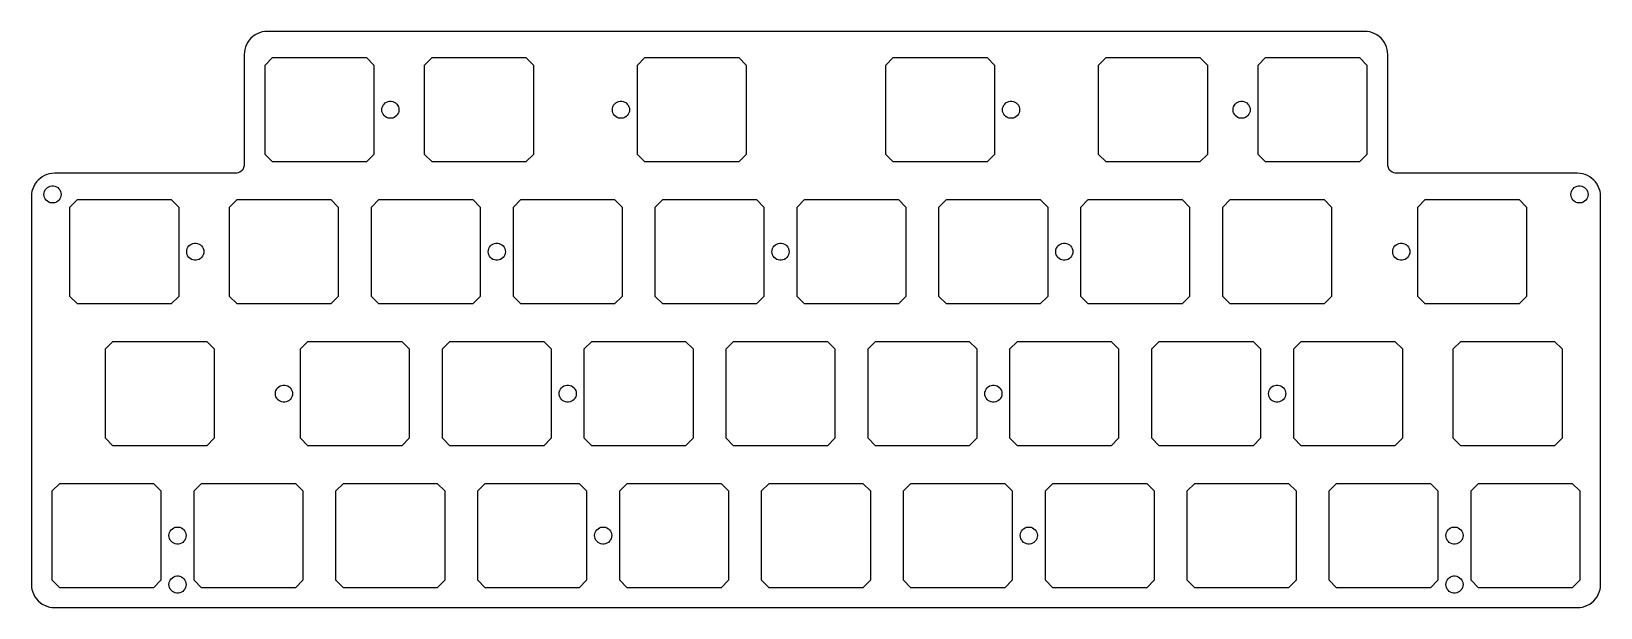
# Model space of a CAD drawing. Header units: millimetres. Extents: x -255 to -44, y 47 to 125.
import ezdxf

# ---------------------------------------------------------------- set-up
doc = ezdxf.new("R2010")
doc.units = ezdxf.units.MM
doc.layers.get('0').update_dxf_attribs({"linetype": 'CONTINUOUS'})

msp = doc.modelspace()

# ---------------------------------------------------------------- linework, layer by layer
for points in [[(-252.164815, 47.552723), (-251.82209, 47.494492), (-251.475, 47.474999), (-46.975, 47.474999), (-46.62791, 47.494491), (-46.285185, 47.552722), (-45.951135, 47.648961), (-45.62996, 47.781995), (-45.3257, 47.950154), (-45.042181, 48.151321), (-44.782969, 48.382968), (-44.551322, 48.642181), (-44.350154, 48.925699), (-44.181996, 49.229959), (-44.048961, 49.551134), (-43.952723, 49.885184), (-43.894491, 50.227909), (-43.875, 50.574999), (-43.875, 102.674999), (-43.894492, 103.022089), (-43.952723, 103.364814), (-44.048961, 103.698864), (-44.181996, 104.020039), (-44.350155, 104.324299), (-44.551322, 104.607818), (-44.782969, 104.867031), (-45.042181, 105.098677), (-45.3257, 105.299845), (-45.62996, 105.468003), (-45.951135, 105.601038), (-46.285185, 105.697276), (-46.62791, 105.755508), (-46.975, 105.774999), (-71.25, 105.774999), (-71.458378, 105.79323), (-71.660424, 105.847368), (-71.85, 105.935768), (-72.021345, 106.055746), (-72.169254, 106.203654), (-72.289231, 106.374999), (-72.377632, 106.564575), (-72.43177, 106.766621), (-72.45, 106.974999), (-72.45, 121.724999), (-72.469492, 122.072089), (-72.527723, 122.414814), (-72.623961, 122.748864), (-72.756996, 123.070039), (-72.925155, 123.374299), (-73.126322, 123.657818), (-73.357969, 123.917031), (-73.617181, 124.148677), (-73.9007, 124.349845), (-74.20496, 124.518003), (-74.526135, 124.651038), (-74.860185, 124.747276), (-75.20291, 124.805508), (-75.55, 124.824999), (-222.9, 124.824999), (-223.24709, 124.805507), (-223.589815, 124.747276), (-223.923865, 124.651037), (-224.245039, 124.518002), (-224.549299, 124.349844), (-224.832818, 124.148677), (-225.092031, 123.91703), (-225.323677, 123.657817), (-225.524845, 123.374298), (-225.693003, 123.070039), (-225.826038, 122.748864), (-225.922276, 122.414814), (-225.980507, 122.072089), (-226, 121.724999), (-226, 106.974999), (-226.018231, 106.766621), (-226.072369, 106.564575), (-226.16077, 106.374999), (-226.280747, 106.203654), (-226.428655, 106.055746), (-226.6, 105.935769), (-226.789576, 105.847369), (-226.991622, 105.793231), (-227.2, 105.774999), (-251.475, 105.774999), (-251.82209, 105.755507), (-252.164815, 105.697276), (-252.498865, 105.601037), (-252.820039, 105.468002), (-253.124299, 105.299844), (-253.407818, 105.098677), (-253.667031, 104.86703), (-253.898677, 104.607817), (-254.099845, 104.324298), (-254.268003, 104.020039), (-254.401038, 103.698864), (-254.497276, 103.364814), (-254.555507, 103.022089), (-254.575, 102.674999), (-254.575, 50.574999), (-254.555508, 50.227909), (-254.497276, 49.885184), (-254.401038, 49.551134), (-254.268003, 49.22996), (-254.099845, 48.9257), (-253.898677, 48.642181), (-253.667031, 48.382969), (-253.407818, 48.151322), (-253.124299, 47.950155), (-252.820039, 47.781996), (-252.498865, 47.648962)], [(-208.6, 108.3), (-209.6, 107.3), (-222.2, 107.3), (-223.2, 108.3), (-223.2, 120.3), (-222.2, 121.3), (-209.6, 121.3), (-208.6, 120.3)], [(-187.17, 108.3), (-188.17, 107.3), (-200.77, 107.3), (-201.77, 108.3), (-201.77, 120.3), (-200.77, 121.3), (-188.17, 121.3), (-187.17, 120.3)], [(-158.592, 108.3), (-159.592, 107.3), (-172.192, 107.3), (-173.192, 108.3), (-173.192, 120.3), (-172.192, 121.3), (-159.592, 121.3), (-158.592, 120.3)], [(-125.255, 108.3), (-126.255, 107.3), (-138.855, 107.3), (-139.855, 108.3), (-139.855, 120.3), (-138.855, 121.3), (-126.255, 121.3), (-125.255, 120.3)], [(-96.68, 108.3), (-97.68, 107.3), (-110.28, 107.3), (-111.28, 108.3), (-111.28, 120.3), (-110.28, 121.3), (-97.68, 121.3), (-96.68, 120.3)], [(-75.25, 108.3), (-76.25, 107.3), (-88.85, 107.3), (-89.85, 108.3), (-89.85, 120.3), (-88.85, 121.3), (-76.25, 121.3), (-75.25, 120.3)], [(-206.060288, 113.193901), (-206.268891, 113.154906), (-206.481109, 113.154906), (-206.689712, 113.193901), (-206.887599, 113.270562), (-207.06803, 113.38228), (-207.22486, 113.52525), (-207.35275, 113.694603), (-207.447343, 113.884572), (-207.505419, 114.088688), (-207.525, 114.3), (-207.505419, 114.511312), (-207.447343, 114.715428), (-207.35275, 114.905397), (-207.22486, 115.07475), (-207.06803, 115.21772), (-206.887599, 115.329438), (-206.689712, 115.406099), (-206.481109, 115.445094), (-206.268891, 115.445094), (-206.060288, 115.406099), (-205.862401, 115.329438), (-205.68197, 115.21772), (-205.52514, 115.07475), (-205.39725, 114.905397), (-205.302657, 114.715428), (-205.244581, 114.511312), (-205.225, 114.3), (-205.244581, 114.088688), (-205.302657, 113.884572), (-205.39725, 113.694603), (-205.52514, 113.52525), (-205.68197, 113.38228), (-205.862401, 113.270562)], [(-175.104038, 113.193901), (-175.312641, 113.154906), (-175.524859, 113.154906), (-175.733462, 113.193901), (-175.931349, 113.270562), (-176.11178, 113.38228), (-176.26861, 113.52525), (-176.3965, 113.694603), (-176.491093, 113.884572), (-176.549169, 114.088688), (-176.56875, 114.3), (-176.549169, 114.511312), (-176.491093, 114.715428), (-176.3965, 114.905397), (-176.26861, 115.07475), (-176.11178, 115.21772), (-175.931349, 115.329438), (-175.733462, 115.406099), (-175.524859, 115.445094), (-175.312641, 115.445094), (-175.104038, 115.406099), (-174.906151, 115.329438), (-174.72572, 115.21772), (-174.56889, 115.07475), (-174.441, 114.905397), (-174.346407, 114.715428), (-174.288331, 114.511312), (-174.26875, 114.3), (-174.288331, 114.088688), (-174.346407, 113.884572), (-174.441, 113.694603), (-174.56889, 113.52525), (-174.72572, 113.38228), (-174.906151, 113.270562)], [(-122.716538, 113.193901), (-122.925141, 113.154906), (-123.137359, 113.154906), (-123.345962, 113.193901), (-123.543849, 113.270562), (-123.72428, 113.38228), (-123.88111, 113.52525), (-124.009, 113.694603), (-124.103593, 113.884572), (-124.161669, 114.088688), (-124.18125, 114.3), (-124.161669, 114.511312), (-124.103593, 114.715428), (-124.009, 114.905397), (-123.88111, 115.07475), (-123.72428, 115.21772), (-123.543849, 115.329438), (-123.345962, 115.406099), (-123.137359, 115.445094), (-122.925141, 115.445094), (-122.716538, 115.406099), (-122.518651, 115.329438), (-122.33822, 115.21772), (-122.18139, 115.07475), (-122.0535, 114.905397), (-121.958907, 114.715428), (-121.900831, 114.511312), (-121.88125, 114.3), (-121.900831, 114.088688), (-121.958907, 113.884572), (-122.0535, 113.694603), (-122.18139, 113.52525), (-122.33822, 113.38228), (-122.518651, 113.270562)], [(-91.760288, 113.193901), (-91.968891, 113.154906), (-92.181109, 113.154906), (-92.389712, 113.193901), (-92.587599, 113.270562), (-92.76803, 113.38228), (-92.92486, 113.52525), (-93.05275, 113.694603), (-93.147343, 113.884572), (-93.205419, 114.088688), (-93.225, 114.3), (-93.205419, 114.511312), (-93.147343, 114.715428), (-93.05275, 114.905397), (-92.92486, 115.07475), (-92.76803, 115.21772), (-92.587599, 115.329438), (-92.389712, 115.406099), (-92.181109, 115.445094), (-91.968891, 115.445094), (-91.760288, 115.406099), (-91.562401, 115.329438), (-91.38197, 115.21772), (-91.22514, 115.07475), (-91.09725, 114.905397), (-91.002657, 114.715428), (-90.944581, 114.511312), (-90.925, 114.3), (-90.944581, 114.088688), (-91.002657, 113.884572), (-91.09725, 113.694603), (-91.22514, 113.52525), (-91.38197, 113.38228), (-91.562401, 113.270562)], [(-251.419663, 101.8279), (-251.628266, 101.788905), (-251.840484, 101.788905), (-252.049087, 101.8279), (-252.246974, 101.904561), (-252.427405, 102.016279), (-252.584235, 102.159249), (-252.712125, 102.328602), (-252.806718, 102.518571), (-252.864794, 102.722687), (-252.884375, 102.933999), (-252.864794, 103.145311), (-252.806718, 103.349427), (-252.712125, 103.539396), (-252.584235, 103.708749), (-252.427405, 103.851719), (-252.246974, 103.963437), (-252.049087, 104.040098), (-251.840484, 104.079093), (-251.628266, 104.079093), (-251.419663, 104.040098), (-251.221776, 103.963437), (-251.041345, 103.851719), (-250.884515, 103.708749), (-250.756625, 103.539396), (-250.662032, 103.349427), (-250.603956, 103.145311), (-250.584375, 102.933999), (-250.603956, 102.722687), (-250.662032, 102.518571), (-250.756625, 102.328602), (-250.884515, 102.159249), (-251.041345, 102.016279), (-251.221776, 101.904561)], [(-46.401288, 101.8279), (-46.609891, 101.788905), (-46.822109, 101.788905), (-47.030712, 101.8279), (-47.228599, 101.904561), (-47.40903, 102.016279), (-47.56586, 102.159249), (-47.69375, 102.328602), (-47.788343, 102.518571), (-47.846419, 102.722687), (-47.866, 102.933999), (-47.846419, 103.145311), (-47.788343, 103.349427), (-47.69375, 103.539396), (-47.56586, 103.708749), (-47.40903, 103.851719), (-47.228599, 103.963437), (-47.030712, 104.040098), (-46.822109, 104.079093), (-46.609891, 104.079093), (-46.401288, 104.040098), (-46.203401, 103.963437), (-46.02297, 103.851719), (-45.86614, 103.708749), (-45.73825, 103.539396), (-45.643657, 103.349427), (-45.585581, 103.145311), (-45.566, 102.933999), (-45.585581, 102.722687), (-45.643657, 102.518571), (-45.73825, 102.328602), (-45.86614, 102.159249), (-46.02297, 102.016279), (-46.203401, 101.904561)], [(-234.795, 89.25), (-235.795, 88.25), (-248.395, 88.25), (-249.395, 89.25), (-249.395, 101.25), (-248.395, 102.25), (-235.795, 102.25), (-234.795, 101.25)], [(-213.3625, 89.25), (-214.3625, 88.25), (-226.9625, 88.25), (-227.9625, 89.25), (-227.9625, 101.25), (-226.9625, 102.25), (-214.3625, 102.25), (-213.3625, 101.25)], [(-194.3125, 89.25), (-195.3125, 88.25), (-207.9125, 88.25), (-208.9125, 89.25), (-208.9125, 101.25), (-207.9125, 102.25), (-195.3125, 102.25), (-194.3125, 101.25)], [(-175.2625, 89.25), (-176.2625, 88.25), (-188.8625, 88.25), (-189.8625, 89.25), (-189.8625, 101.25), (-188.8625, 102.25), (-176.2625, 102.25), (-175.2625, 101.25)], [(-156.2125, 89.25), (-157.2125, 88.25), (-169.8125, 88.25), (-170.8125, 89.25), (-170.8125, 101.25), (-169.8125, 102.25), (-157.2125, 102.25), (-156.2125, 101.25)], [(-137.1625, 89.25), (-138.1625, 88.25), (-150.7625, 88.25), (-151.7625, 89.25), (-151.7625, 101.25), (-150.7625, 102.25), (-138.1625, 102.25), (-137.1625, 101.25)], [(-118.1125, 89.25), (-119.1125, 88.25), (-131.7125, 88.25), (-132.7125, 89.25), (-132.7125, 101.25), (-131.7125, 102.25), (-119.1125, 102.25), (-118.1125, 101.25)], [(-99.0625, 89.25), (-100.0625, 88.25), (-112.6625, 88.25), (-113.6625, 89.25), (-113.6625, 101.25), (-112.6625, 102.25), (-100.0625, 102.25), (-99.0625, 101.25)], [(-80.0125, 89.25), (-81.0125, 88.25), (-93.6125, 88.25), (-94.6125, 89.25), (-94.6125, 101.25), (-93.6125, 102.25), (-81.0125, 102.25), (-80.0125, 101.25)], [(-53.82, 89.25), (-54.82, 88.25), (-67.42, 88.25), (-68.42, 89.25), (-68.42, 101.25), (-67.42, 102.25), (-54.82, 102.25), (-53.82, 101.25)], [(-232.254038, 94.143901), (-232.462641, 94.104906), (-232.674859, 94.104906), (-232.883462, 94.143901), (-233.081349, 94.220562), (-233.26178, 94.33228), (-233.41861, 94.47525), (-233.5465, 94.644603), (-233.641093, 94.834572), (-233.699169, 95.038688), (-233.71875, 95.25), (-233.699169, 95.461312), (-233.641093, 95.665428), (-233.5465, 95.855397), (-233.41861, 96.02475), (-233.26178, 96.16772), (-233.081349, 96.279438), (-232.883462, 96.356099), (-232.674859, 96.395094), (-232.462641, 96.395094), (-232.254038, 96.356099), (-232.056151, 96.279438), (-231.87572, 96.16772), (-231.71889, 96.02475), (-231.591, 95.855397), (-231.496407, 95.665428), (-231.438331, 95.461312), (-231.41875, 95.25), (-231.438331, 95.038688), (-231.496407, 94.834572), (-231.591, 94.644603), (-231.71889, 94.47525), (-231.87572, 94.33228), (-232.056151, 94.220562)], [(-191.772788, 94.143901), (-191.981391, 94.104906), (-192.193609, 94.104906), (-192.402212, 94.143901), (-192.600099, 94.220562), (-192.78053, 94.33228), (-192.93736, 94.47525), (-193.06525, 94.644603), (-193.159843, 94.834572), (-193.217919, 95.038688), (-193.2375, 95.25), (-193.217919, 95.461312), (-193.159843, 95.665428), (-193.06525, 95.855397), (-192.93736, 96.02475), (-192.78053, 96.16772), (-192.600099, 96.279438), (-192.402212, 96.356099), (-192.193609, 96.395094), (-191.981391, 96.395094), (-191.772788, 96.356099), (-191.574901, 96.279438), (-191.39447, 96.16772), (-191.23764, 96.02475), (-191.10975, 95.855397), (-191.015157, 95.665428), (-190.957081, 95.461312), (-190.9375, 95.25), (-190.957081, 95.038688), (-191.015157, 94.834572), (-191.10975, 94.644603), (-191.23764, 94.47525), (-191.39447, 94.33228), (-191.574901, 94.220562)], [(-153.672788, 94.143901), (-153.881391, 94.104906), (-154.093609, 94.104906), (-154.302212, 94.143901), (-154.500099, 94.220562), (-154.68053, 94.33228), (-154.83736, 94.47525), (-154.96525, 94.644603), (-155.059843, 94.834572), (-155.117919, 95.038688), (-155.1375, 95.25), (-155.117919, 95.461312), (-155.059843, 95.665428), (-154.96525, 95.855397), (-154.83736, 96.02475), (-154.68053, 96.16772), (-154.500099, 96.279438), (-154.302212, 96.356099), (-154.093609, 96.395094), (-153.881391, 96.395094), (-153.672788, 96.356099), (-153.474901, 96.279438), (-153.29447, 96.16772), (-153.13764, 96.02475), (-153.00975, 95.855397), (-152.915157, 95.665428), (-152.857081, 95.461312), (-152.8375, 95.25), (-152.857081, 95.038688), (-152.915157, 94.834572), (-153.00975, 94.644603), (-153.13764, 94.47525), (-153.29447, 94.33228), (-153.474901, 94.220562)], [(-115.572788, 94.143901), (-115.781391, 94.104906), (-115.993609, 94.104906), (-116.202212, 94.143901), (-116.400099, 94.220562), (-116.58053, 94.33228), (-116.73736, 94.47525), (-116.86525, 94.644603), (-116.959843, 94.834572), (-117.017919, 95.038688), (-117.0375, 95.25), (-117.017919, 95.461312), (-116.959843, 95.665428), (-116.86525, 95.855397), (-116.73736, 96.02475), (-116.58053, 96.16772), (-116.400099, 96.279438), (-116.202212, 96.356099), (-115.993609, 96.395094), (-115.781391, 96.395094), (-115.572788, 96.356099), (-115.374901, 96.279438), (-115.19447, 96.16772), (-115.03764, 96.02475), (-114.90975, 95.855397), (-114.815157, 95.665428), (-114.757081, 95.461312), (-114.7375, 95.25), (-114.757081, 95.038688), (-114.815157, 94.834572), (-114.90975, 94.644603), (-115.03764, 94.47525), (-115.19447, 94.33228), (-115.374901, 94.220562)], [(-70.329038, 94.143901), (-70.537641, 94.104906), (-70.749859, 94.104906), (-70.958462, 94.143901), (-71.156349, 94.220562), (-71.33678, 94.33228), (-71.49361, 94.47525), (-71.6215, 94.644603), (-71.716093, 94.834572), (-71.774169, 95.038688), (-71.79375, 95.25), (-71.774169, 95.461312), (-71.716093, 95.665428), (-71.6215, 95.855397), (-71.49361, 96.02475), (-71.33678, 96.16772), (-71.156349, 96.279438), (-70.958462, 96.356099), (-70.749859, 96.395094), (-70.537641, 96.395094), (-70.329038, 96.356099), (-70.131151, 96.279438), (-69.95072, 96.16772), (-69.79389, 96.02475), (-69.666, 95.855397), (-69.571407, 95.665428), (-69.513331, 95.461312), (-69.49375, 95.25), (-69.513331, 95.038688), (-69.571407, 94.834572), (-69.666, 94.644603), (-69.79389, 94.47525), (-69.95072, 94.33228), (-70.131151, 94.220562)], [(-230.03, 70.2), (-231.03, 69.2), (-243.63, 69.2), (-244.63, 70.2), (-244.63, 82.2), (-243.63, 83.2), (-231.03, 83.2), (-230.03, 82.2)], [(-203.8375, 70.2), (-204.8375, 69.2), (-217.4375, 69.2), (-218.4375, 70.2), (-218.4375, 82.2), (-217.4375, 83.2), (-204.8375, 83.2), (-203.8375, 82.2)], [(-184.7875, 70.2), (-185.7875, 69.2), (-198.3875, 69.2), (-199.3875, 70.2), (-199.3875, 82.2), (-198.3875, 83.2), (-185.7875, 83.2), (-184.7875, 82.2)], [(-165.7375, 70.2), (-166.7375, 69.2), (-179.3375, 69.2), (-180.3375, 70.2), (-180.3375, 82.2), (-179.3375, 83.2), (-166.7375, 83.2), (-165.7375, 82.2)], [(-146.6875, 70.2), (-147.6875, 69.2), (-160.2875, 69.2), (-161.2875, 70.2), (-161.2875, 82.2), (-160.2875, 83.2), (-147.6875, 83.2), (-146.6875, 82.2)], [(-127.6375, 70.2), (-128.6375, 69.2), (-141.2375, 69.2), (-142.2375, 70.2), (-142.2375, 82.2), (-141.2375, 83.2), (-128.6375, 83.2), (-127.6375, 82.2)], [(-108.5875, 70.2), (-109.5875, 69.2), (-122.1875, 69.2), (-123.1875, 70.2), (-123.1875, 82.2), (-122.1875, 83.2), (-109.5875, 83.2), (-108.5875, 82.2)], [(-89.5375, 70.2), (-90.5375, 69.2), (-103.1375, 69.2), (-104.1375, 70.2), (-104.1375, 82.2), (-103.1375, 83.2), (-90.5375, 83.2), (-89.5375, 82.2)], [(-70.4875, 70.2), (-71.4875, 69.2), (-84.0875, 69.2), (-85.0875, 70.2), (-85.0875, 82.2), (-84.0875, 83.2), (-71.4875, 83.2), (-70.4875, 82.2)], [(-49.058, 70.2), (-50.058, 69.2), (-62.658, 69.2), (-63.658, 70.2), (-63.658, 82.2), (-62.658, 83.2), (-50.058, 83.2), (-49.058, 82.2)], [(-220.347788, 75.093901), (-220.556391, 75.054906), (-220.768609, 75.054906), (-220.977212, 75.093901), (-221.175099, 75.170562), (-221.35553, 75.28228), (-221.51236, 75.42525), (-221.64025, 75.594603), (-221.734843, 75.784572), (-221.792919, 75.988688), (-221.8125, 76.2), (-221.792919, 76.411312), (-221.734843, 76.615428), (-221.64025, 76.805397), (-221.51236, 76.97475), (-221.35553, 77.11772), (-221.175099, 77.229438), (-220.977212, 77.306099), (-220.768609, 77.345094), (-220.556391, 77.345094), (-220.347788, 77.306099), (-220.149901, 77.229438), (-219.96947, 77.11772), (-219.81264, 76.97475), (-219.68475, 76.805397), (-219.590157, 76.615428), (-219.532081, 76.411312), (-219.5125, 76.2), (-219.532081, 75.988688), (-219.590157, 75.784572), (-219.68475, 75.594603), (-219.81264, 75.42525), (-219.96947, 75.28228), (-220.149901, 75.170562)], [(-182.247788, 75.093901), (-182.456391, 75.054906), (-182.668609, 75.054906), (-182.877212, 75.093901), (-183.075099, 75.170562), (-183.25553, 75.28228), (-183.41236, 75.42525), (-183.54025, 75.594603), (-183.634843, 75.784572), (-183.692919, 75.988688), (-183.7125, 76.2), (-183.692919, 76.411312), (-183.634843, 76.615428), (-183.54025, 76.805397), (-183.41236, 76.97475), (-183.25553, 77.11772), (-183.075099, 77.229438), (-182.877212, 77.306099), (-182.668609, 77.345094), (-182.456391, 77.345094), (-182.247788, 77.306099), (-182.049901, 77.229438), (-181.86947, 77.11772), (-181.71264, 76.97475), (-181.58475, 76.805397), (-181.490157, 76.615428), (-181.432081, 76.411312), (-181.4125, 76.2), (-181.432081, 75.988688), (-181.490157, 75.784572), (-181.58475, 75.594603), (-181.71264, 75.42525), (-181.86947, 75.28228), (-182.049901, 75.170562)], [(-125.097788, 75.093901), (-125.306391, 75.054906), (-125.518609, 75.054906), (-125.727212, 75.093901), (-125.925099, 75.170562), (-126.10553, 75.28228), (-126.26236, 75.42525), (-126.39025, 75.594603), (-126.484843, 75.784572), (-126.542919, 75.988688), (-126.5625, 76.2), (-126.542919, 76.411312), (-126.484843, 76.615428), (-126.39025, 76.805397), (-126.26236, 76.97475), (-126.10553, 77.11772), (-125.925099, 77.229438), (-125.727212, 77.306099), (-125.518609, 77.345094), (-125.306391, 77.345094), (-125.097788, 77.306099), (-124.899901, 77.229438), (-124.71947, 77.11772), (-124.56264, 76.97475), (-124.43475, 76.805397), (-124.340157, 76.615428), (-124.282081, 76.411312), (-124.2625, 76.2), (-124.282081, 75.988688), (-124.340157, 75.784572), (-124.43475, 75.594603), (-124.56264, 75.42525), (-124.71947, 75.28228), (-124.899901, 75.170562)], [(-86.997788, 75.093901), (-87.206391, 75.054906), (-87.418609, 75.054906), (-87.627212, 75.093901), (-87.825099, 75.170562), (-88.00553, 75.28228), (-88.16236, 75.42525), (-88.29025, 75.594603), (-88.384843, 75.784572), (-88.442919, 75.988688), (-88.4625, 76.2), (-88.442919, 76.411312), (-88.384843, 76.615428), (-88.29025, 76.805397), (-88.16236, 76.97475), (-88.00553, 77.11772), (-87.825099, 77.229438), (-87.627212, 77.306099), (-87.418609, 77.345094), (-87.206391, 77.345094), (-86.997788, 77.306099), (-86.799901, 77.229438), (-86.61947, 77.11772), (-86.46264, 76.97475), (-86.33475, 76.805397), (-86.240157, 76.615428), (-86.182081, 76.411312), (-86.1625, 76.2), (-86.182081, 75.988688), (-86.240157, 75.784572), (-86.33475, 75.594603), (-86.46264, 75.42525), (-86.61947, 75.28228), (-86.799901, 75.170562)], [(-237.175, 51.15), (-238.175, 50.15), (-250.775, 50.15), (-251.775, 51.15), (-251.775, 63.15), (-250.775, 64.15), (-238.175, 64.15), (-237.175, 63.15)], [(-218.125, 51.15), (-219.125, 50.15), (-231.725, 50.15), (-232.725, 51.15), (-232.725, 63.15), (-231.725, 64.15), (-219.125, 64.15), (-218.125, 63.15)], [(-199.075, 51.15), (-200.075, 50.15), (-212.675, 50.15), (-213.675, 51.15), (-213.675, 63.15), (-212.675, 64.15), (-200.075, 64.15), (-199.075, 63.15)], [(-180.025, 51.15), (-181.025, 50.15), (-193.625, 50.15), (-194.625, 51.15), (-194.625, 63.15), (-193.625, 64.15), (-181.025, 64.15), (-180.025, 63.15)], [(-160.975, 51.15), (-161.975, 50.15), (-174.575, 50.15), (-175.575, 51.15), (-175.575, 63.15), (-174.575, 64.15), (-161.975, 64.15), (-160.975, 63.15)], [(-141.925, 51.15), (-142.925, 50.15), (-155.525, 50.15), (-156.525, 51.15), (-156.525, 63.15), (-155.525, 64.15), (-142.925, 64.15), (-141.925, 63.15)], [(-122.875, 51.15), (-123.875, 50.15), (-136.475, 50.15), (-137.475, 51.15), (-137.475, 63.15), (-136.475, 64.15), (-123.875, 64.15), (-122.875, 63.15)], [(-103.825, 51.15), (-104.825, 50.15), (-117.425, 50.15), (-118.425, 51.15), (-118.425, 63.15), (-117.425, 64.15), (-104.825, 64.15), (-103.825, 63.15)], [(-84.775, 51.15), (-85.775, 50.15), (-98.375, 50.15), (-99.375, 51.15), (-99.375, 63.15), (-98.375, 64.15), (-85.775, 64.15), (-84.775, 63.15)], [(-65.725, 51.15), (-66.725, 50.15), (-79.325, 50.15), (-80.325, 51.15), (-80.325, 63.15), (-79.325, 64.15), (-66.725, 64.15), (-65.725, 63.15)], [(-46.675, 51.15), (-47.675, 50.15), (-60.275, 50.15), (-61.275, 51.15), (-61.275, 63.15), (-60.275, 64.15), (-47.675, 64.15), (-46.675, 63.15)], [(-234.635288, 56.043901), (-234.843891, 56.004906), (-235.056109, 56.004906), (-235.264712, 56.043901), (-235.462599, 56.120562), (-235.64303, 56.23228), (-235.79986, 56.37525), (-235.92775, 56.544603), (-236.022343, 56.734572), (-236.080419, 56.938688), (-236.1, 57.15), (-236.080419, 57.361312), (-236.022343, 57.565428), (-235.92775, 57.755397), (-235.79986, 57.92475), (-235.64303, 58.06772), (-235.462599, 58.179438), (-235.264712, 58.256099), (-235.056109, 58.295094), (-234.843891, 58.295094), (-234.635288, 58.256099), (-234.437401, 58.179438), (-234.25697, 58.06772), (-234.10014, 57.92475), (-233.97225, 57.755397), (-233.877657, 57.565428), (-233.819581, 57.361312), (-233.8, 57.15), (-233.819581, 56.938688), (-233.877657, 56.734572), (-233.97225, 56.544603), (-234.10014, 56.37525), (-234.25697, 56.23228), (-234.437401, 56.120562)], [(-177.485288, 56.043901), (-177.693891, 56.004906), (-177.906109, 56.004906), (-178.114712, 56.043901), (-178.312599, 56.120562), (-178.49303, 56.23228), (-178.64986, 56.37525), (-178.77775, 56.544603), (-178.872343, 56.734572), (-178.930419, 56.938688), (-178.95, 57.15), (-178.930419, 57.361312), (-178.872343, 57.565428), (-178.77775, 57.755397), (-178.64986, 57.92475), (-178.49303, 58.06772), (-178.312599, 58.179438), (-178.114712, 58.256099), (-177.906109, 58.295094), (-177.693891, 58.295094), (-177.485288, 58.256099), (-177.287401, 58.179438), (-177.10697, 58.06772), (-176.95014, 57.92475), (-176.82225, 57.755397), (-176.727657, 57.565428), (-176.669581, 57.361312), (-176.65, 57.15), (-176.669581, 56.938688), (-176.727657, 56.734572), (-176.82225, 56.544603), (-176.95014, 56.37525), (-177.10697, 56.23228), (-177.287401, 56.120562)], [(-120.335288, 56.043901), (-120.543891, 56.004906), (-120.756109, 56.004906), (-120.964712, 56.043901), (-121.162599, 56.120562), (-121.34303, 56.23228), (-121.49986, 56.37525), (-121.62775, 56.544603), (-121.722343, 56.734572), (-121.780419, 56.938688), (-121.8, 57.15), (-121.780419, 57.361312), (-121.722343, 57.565428), (-121.62775, 57.755397), (-121.49986, 57.92475), (-121.34303, 58.06772), (-121.162599, 58.179438), (-120.964712, 58.256099), (-120.756109, 58.295094), (-120.543891, 58.295094), (-120.335288, 58.256099), (-120.137401, 58.179438), (-119.95697, 58.06772), (-119.80014, 57.92475), (-119.67225, 57.755397), (-119.577657, 57.565428), (-119.519581, 57.361312), (-119.5, 57.15), (-119.519581, 56.938688), (-119.577657, 56.734572), (-119.67225, 56.544603), (-119.80014, 56.37525), (-119.95697, 56.23228), (-120.137401, 56.120562)], [(-63.185288, 56.043901), (-63.393891, 56.004906), (-63.606109, 56.004906), (-63.814712, 56.043901), (-64.012599, 56.120562), (-64.19303, 56.23228), (-64.34986, 56.37525), (-64.47775, 56.544603), (-64.572343, 56.734572), (-64.630419, 56.938688), (-64.65, 57.15), (-64.630419, 57.361312), (-64.572343, 57.565428), (-64.47775, 57.755397), (-64.34986, 57.92475), (-64.19303, 58.06772), (-64.012599, 58.179438), (-63.814712, 58.256099), (-63.606109, 58.295094), (-63.393891, 58.295094), (-63.185288, 58.256099), (-62.987401, 58.179438), (-62.80697, 58.06772), (-62.65014, 57.92475), (-62.52225, 57.755397), (-62.427657, 57.565428), (-62.369581, 57.361312), (-62.35, 57.15), (-62.369581, 56.938688), (-62.427657, 56.734572), (-62.52225, 56.544603), (-62.65014, 56.37525), (-62.80697, 56.23228), (-62.987401, 56.120562)], [(-234.635288, 49.4689), (-234.843891, 49.429905), (-235.056109, 49.429905), (-235.264712, 49.4689), (-235.462599, 49.545561), (-235.64303, 49.657279), (-235.79986, 49.800249), (-235.92775, 49.969602), (-236.022343, 50.159571), (-236.080419, 50.363687), (-236.1, 50.574999), (-236.080419, 50.786311), (-236.022343, 50.990427), (-235.92775, 51.180396), (-235.79986, 51.349749), (-235.64303, 51.492719), (-235.462599, 51.604437), (-235.264712, 51.681098), (-235.056109, 51.720093), (-234.843891, 51.720093), (-234.635288, 51.681098), (-234.437401, 51.604437), (-234.25697, 51.492719), (-234.10014, 51.349749), (-233.97225, 51.180396), (-233.877657, 50.990427), (-233.819581, 50.786311), (-233.8, 50.574999), (-233.819581, 50.363687), (-233.877657, 50.159571), (-233.97225, 49.969602), (-234.10014, 49.800249), (-234.25697, 49.657279), (-234.437401, 49.545561)], [(-63.185288, 49.4689), (-63.393891, 49.429905), (-63.606109, 49.429905), (-63.814712, 49.4689), (-64.012599, 49.545561), (-64.19303, 49.657279), (-64.34986, 49.800249), (-64.47775, 49.969602), (-64.572343, 50.159571), (-64.630419, 50.363687), (-64.65, 50.574999), (-64.630419, 50.786311), (-64.572343, 50.990427), (-64.47775, 51.180396), (-64.34986, 51.349749), (-64.19303, 51.492719), (-64.012599, 51.604437), (-63.814712, 51.681098), (-63.606109, 51.720093), (-63.393891, 51.720093), (-63.185288, 51.681098), (-62.987401, 51.604437), (-62.80697, 51.492719), (-62.65014, 51.349749), (-62.52225, 51.180396), (-62.427657, 50.990427), (-62.369581, 50.786311), (-62.35, 50.574999), (-62.369581, 50.363687), (-62.427657, 50.159571), (-62.52225, 49.969602), (-62.65014, 49.800249), (-62.80697, 49.657279), (-62.987401, 49.545561)]]:
    msp.add_lwpolyline(points, close=True)

doc.saveas('drawing.dxf')
